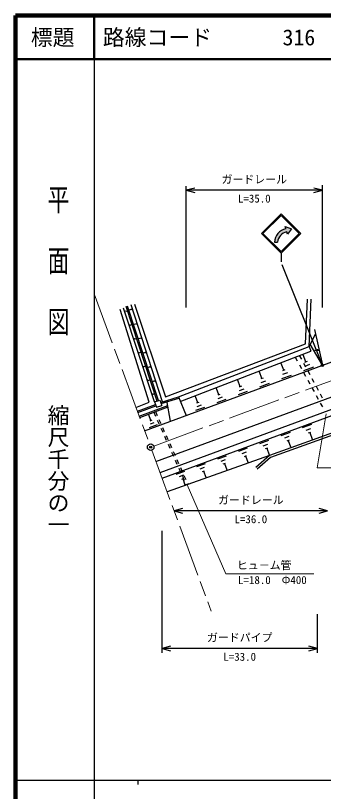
# Model space of a CAD drawing. Units: millimetres, scale not verified. Extents: x 40000 to 680000, y 20000 to 380000.
# Drawn here: x 40000 to 110514, y 202409 to 380000 of the extents above; entities that cross this region are included whole.
import ezdxf
from ezdxf.enums import TextEntityAlignment as Align

# ---------------------------------------------------------------- set-up
doc = ezdxf.new("R2010")
doc.units = ezdxf.units.MM
doc.header["$LTSCALE"] = 1000
doc.header["$PDMODE"] = 32
doc.header["$PDSIZE"] = 500
doc.linetypes.add('CHAIN', pattern=[18.5, 12, -1.5, 3.5, -1.5])
for name, color, linetype, lineweight in [('S-BGD', 7, 'Continuous', 25), ('S-BMK', 2, 'CHAIN', 13), ('S-BMK-SRVR', 3, 'Continuous', 25), ('S-STR-HTXT', 7, 'Continuous', 13), ('S-STR-STRC', 7, 'Continuous', 25), ('S-TTL', 2, 'Continuous', 140), ('S-TTL-BAND', 7, 'Continuous', 25), ('S-TTL-LINE', 7, 'Continuous', 50)]:
    doc.layers.add(name, color=color, linetype=linetype, lineweight=lineweight)
doc.layers.add('S-OTRS', color=6, linetype='Continuous')
doc.layers.add('S-TTL-TXT', color=7, linetype='Continuous')
doc.styles.add('@ＭＳ ゴシック', font='')
doc.styles.add('ＭＳ ゴシック', font='')
doc.styles.get('@ＭＳ ゴシック').set_extended_font_data('@MS Gothic')
doc.styles.get('ＭＳ ゴシック').set_extended_font_data('MS Gothic')

msp = doc.modelspace()

# ---------------------------------------------------------------- hatches: boundary and pattern name
at = {"layer": 'S-STR-STRC'}
msp.add_hatch(color=256, dxfattribs=at).paths.add_polyline_path([(101871, 331188), (101705, 331708), (103175, 331143), (102263, 329959), (102098, 330478), (102053, 330469), (102009, 330459), (101966, 330449), (101922, 330437), (101878, 330425), (101835, 330412), (101792, 330398), (101749, 330384), (101707, 330369), (101665, 330353), (101623, 330336), (101581, 330319), (101540, 330301), (101499, 330282), (101458, 330262), (101418, 330242), (101378, 330221), (101338, 330199), (101299, 330177), (101260, 330154), (101222, 330130), (101184, 330106), (101146, 330081), (101109, 330055), (101072, 330029), (101036, 330002), (101001, 329974), (100965, 329946), (100931, 329917), (100896, 329888), (100863, 329858), (100829, 329827), (100797, 329796), (100765, 329765), (100733, 329732), (100702, 329699), (100672, 329666), (100642, 329632), (100613, 329598), (100584, 329563), (100556, 329528), (100529, 329492), (100502, 329455), (100476, 329419), (100451, 329381), (100426, 329344), (100402, 329305), (100378, 329267), (100355, 329228), (100333, 329189), (100312, 329149), (100291, 329109), (100271, 329068), (100252, 329028), (100233, 328986), (100215, 328945), (100198, 328903), (100182, 328861), (100166, 328819), (100151, 328776), (100137, 328733), (100124, 328690), (100111, 328647), (100099, 328604), (100088, 328560), (100077, 328516), (100068, 328472), (100059, 328428), (100051, 328383), (100043, 328339), (100037, 328294), (100031, 328249), (100026, 328204), (100022, 328160), (100022, 328155), (99278, 328157), (99281, 328195), (99286, 328253), (99292, 328311), (99299, 328368), (99307, 328426), (99316, 328483), (99326, 328541), (99337, 328598), (99349, 328654), (99361, 328711), (99375, 328767), (99390, 328824), (99406, 328879), (99423, 328935), (99441, 328990), (99460, 329045), (99479, 329100), (99500, 329154), (99522, 329208), (99544, 329261), (99568, 329315), (99592, 329367), (99618, 329419), (99644, 329471), (99671, 329523), (99699, 329573), (99728, 329624), (99758, 329674), (99788, 329723), (99820, 329772), (99852, 329820), (99885, 329868), (99919, 329915), (99954, 329961), (99990, 330007), (100026, 330052), (100064, 330097), (100102, 330141), (100140, 330184), (100180, 330226), (100220, 330268), (100261, 330309), (100303, 330350), (100345, 330389), (100388, 330428), (100432, 330467), (100476, 330504), (100521, 330541), (100567, 330577), (100613, 330612), (100660, 330646), (100708, 330679), (100756, 330712), (100804, 330744), (100854, 330774), (100903, 330804), (100954, 330834), (101004, 330862), (101055, 330889), (101107, 330916), (101159, 330941), (101212, 330966), (101265, 330990), (101318, 331012), (101372, 331034), (101426, 331055), (101481, 331075), (101536, 331094), (101591, 331112), (101646, 331129), (101702, 331146), (101758, 331161), (101814, 331175)])

# ---------------------------------------------------------------- linework, layer by layer
at = {"layer": 'S-BGD'}
for p, q in [((107199, 304262), (107724, 315057)), ((71813, 291548), (64734, 313031)), ((72420, 291772), (65349, 313405)), ((72702, 291876), (65634, 313498)), ((66363, 312689), (66045, 312587)), ((66345, 312745), (66381, 312634)), ((73627, 291583), (66473, 313761)), ((66486, 312851), (66557, 312629)), ((66609, 313014), (66752, 312569)), ((65141, 312116), (65032, 312447)), ((65232, 312237), (65177, 312403)), ((65337, 312318), (65309, 312401)), ((65323, 312359), (65560, 312437)), ((66186, 308943), (66079, 309269)), ((66276, 309063), (66222, 309226)), ((66379, 309142), (66352, 309223)), ((66366, 309183), (66599, 309259)), ((67434, 309392), (67123, 309291)), ((67416, 309446), (67451, 309337)), ((67554, 309551), (67624, 309333)), ((67674, 309710), (67815, 309274)), ((69562, 284952), (136308, 309558)), ((108420, 308132), (110259, 299954)), ((67230, 305775), (67124, 306096)), ((67318, 305893), (67265, 306054)), ((67420, 305971), (67393, 306051)), ((67407, 306011), (67636, 306087)), ((68502, 306103), (68197, 306005)), ((68484, 306156), (68519, 306050)), ((68619, 306259), (68688, 306046)), ((68737, 306415), (68875, 305988)), ((107199, 304262), (108661, 307057)), ((72157, 277914), (142527, 303857)), ((77287, 292697), (107199, 304262)), ((107199, 304262), (107605, 303212)), ((110259, 299954), (107485, 304808)), ((68272, 302613), (68168, 302928)), ((68359, 302729), (68307, 302887)), ((68459, 302805), (68433, 302884)), ((68446, 302845), (68671, 302919)), ((69567, 302823), (69268, 302727)), ((69550, 302876), (69583, 302771)), ((69682, 302976), (69749, 302767)), ((69798, 303129), (69932, 302711)), ((77693, 291647), (107605, 303212)), ((104981, 302197), (105459, 301319)), ((106476, 300715), (105881, 302331)), ((108866, 303372), (108564, 303304)), ((108854, 303425), (108878, 303319)), ((108993, 303512), (109040, 303300)), ((109120, 303651), (109215, 303229)), ((73091, 275381), (143461, 301323)), ((101414, 298804), (100833, 300380)), ((104040, 301834), (104518, 300956)), ((105938, 300441), (106416, 299563)), ((106759, 300819), (106194, 300611)), ((69312, 299455), (69210, 299766)), ((69398, 299570), (69347, 299725)), ((69496, 299645), (69470, 299723)), ((69483, 299684), (69705, 299757)), ((70629, 299553), (70337, 299458)), ((70612, 299604), (70645, 299502)), ((70742, 299702), (70808, 299498)), ((70855, 299851), (70987, 299442)), ((73549, 274138), (140487, 298815)), ((96407, 296913), (95841, 298449)), ((101690, 298905), (101138, 298702)), ((104997, 300078), (105475, 299199)), ((108203, 299516), (105941, 298682)), ((107340, 300116), (106209, 299699)), ((106894, 298685), (107373, 297807)), ((70351, 296304), (70250, 296609)), ((70519, 296528), (70737, 296600)), ((71909, 296583), (72038, 296183)), ((96676, 297012), (96139, 296814)), ((103098, 297634), (100892, 296821)), ((102256, 298219), (101153, 297812)), ((105954, 298321), (106432, 297443)), ((107851, 296929), (108330, 296051)), ((70435, 296416), (70385, 296568)), ((70531, 296490), (70506, 296566)), ((71688, 296291), (71402, 296198)), ((71672, 296341), (71704, 296241)), ((71799, 296437), (71863, 296237)), ((91456, 295043), (90904, 296541)), ((91718, 295140), (91194, 294947)), ((98049, 295773), (95898, 294980)), ((97228, 296343), (96153, 295947)), ((106911, 296565), (107389, 295687)), ((107868, 294809), (108346, 293931)), ((108808, 295173), (109287, 294294)), ((71388, 293157), (71289, 293457)), ((71470, 293267), (71421, 293417)), ((71565, 293340), (71540, 293415)), ((71553, 293378), (71767, 293448)), ((86559, 293194), (86021, 294653)), ((86814, 293288), (86304, 293100)), ((93056, 293932), (90960, 293160)), ((92256, 294488), (91208, 294101)), ((136407, 293131), (98160, 279294)), ((108824, 293053), (109303, 292175)), ((109765, 293416), (110244, 292538)), ((71813, 291548), (73032, 291998)), ((71813, 291548), (72262, 290329)), ((73032, 291998), (73482, 290778)), ((73230, 291463), (77287, 292697)), ((73334, 291181), (77405, 292420)), ((75463, 287127), (74681, 291904)), ((77287, 292697), (79092, 288465)), ((81716, 291365), (81192, 292786)), ((81965, 291457), (81468, 291274)), ((88118, 292112), (86076, 291359)), ((87339, 292653), (86317, 292277)), ((136558, 292654), (98419, 278856)), ((109781, 291296), (110260, 290418)), ((67901, 289458), (72023, 290980)), ((68005, 289176), (72127, 290699)), ((68336, 288270), (74870, 290751)), ((68442, 287990), (74919, 290449)), ((72262, 290329), (73482, 290778)), ((83234, 290311), (81245, 289578)), ((82475, 290838), (81481, 290472)), ((71008, 287279), (70529, 288578)), ((71648, 289207), (72057, 288294)), ((72023, 289349), (72432, 288437)), ((72396, 286316), (70578, 285646)), ((71235, 287363), (70781, 287196)), ((71702, 286798), (70793, 286463)), ((72466, 287382), (72876, 286469)), ((72841, 287524), (73250, 286612)), ((105736, 285684), (107863, 286469)), ((73285, 285557), (73694, 284645)), ((73660, 285699), (74069, 284787)), ((100825, 283874), (102932, 284651)), ((106548, 285121), (107611, 285513)), ((107094, 284459), (107625, 284655)), ((107360, 284557), (107920, 283038)), ((74103, 283732), (74513, 282820)), ((74478, 283874), (74887, 282962)), ((95936, 282072), (98021, 282840)), ((101629, 283316), (102682, 283704)), ((102170, 282661), (102696, 282855)), ((102433, 282758), (102988, 281254)), ((74922, 281907), (75331, 280995)), ((75297, 282050), (75706, 281137)), ((91096, 280287), (93141, 281041)), ((96732, 281519), (97774, 281903)), ((97267, 280870), (97788, 281063)), ((97527, 280967), (98077, 279477)), ((98160, 279294), (74718, 270966)), ((75740, 280082), (76150, 279170)), ((76115, 280225), (76524, 279312)), ((86296, 278518), (88301, 279257)), ((91877, 279746), (92899, 280123)), ((92401, 279109), (92913, 279298)), ((92657, 279204), (93196, 277743)), ((98160, 279294), (95022, 276527)), ((98419, 278856), (95352, 276152)), ((76559, 278258), (76968, 277345)), ((76934, 278400), (77343, 277487)), ((81536, 276763), (83501, 277488)), ((87061, 277987), (88064, 278356)), ((87576, 277363), (88077, 277548)), ((87827, 277455), (88355, 276023)), ((76814, 275022), (78741, 275733)), ((77378, 276433), (77787, 275520)), ((77752, 276575), (78161, 275663)), ((82286, 276242), (83269, 276604)), ((82790, 275631), (83282, 275812)), ((83036, 275721), (83554, 274318)), ((77550, 274512), (78513, 274867)), ((78044, 273913), (78525, 274090)), ((78196, 274608), (78605, 273696)), ((78285, 274002), (78792, 272626)), ((78571, 274750), (78980, 273838)), ((79015, 272783), (79127, 272533)), ((79389, 272925), (79505, 272667))]:
    msp.add_line(p, q, dxfattribs=at)
for points in [[(67225, 313909), (74320, 292732), (106390, 304882), (106887, 315098)], [(67587, 290311), (70596, 291478), (63950, 312746)]]:
    msp.add_lwpolyline(points, dxfattribs=at)
at = {"layer": 'S-BMK'}
for p, q in [((58000, 316315), (70687, 281902)), ((71650, 281458), (164069, 315529)), ((71205, 280495), (84782, 243668))]:
    msp.add_line(p, q, dxfattribs=at)
at = {"layer": 'S-BMK-SRVR'}
msp.add_circle((70946, 281198), 750, dxfattribs=at)
msp.add_point((70946, 281198), dxfattribs=at)
msp.add_point((70946, 281198), dxfattribs=at)
at = {"layer": 'S-OTRS'}
msp.add_point((70946, 281198), dxfattribs=at)
at = {"layer": 'S-STR-HTXT'}
for p, q in [((109067, 276500), (111109, 288859)), ((109067, 276500), (129252, 276500)), ((88130, 252217), (79339, 272608)), ((88130, 252217), (108316, 252217))]:
    msp.add_line(p, q, dxfattribs=at)
at = {"layer": 'S-STR-STRC'}
for p, q in [((110259, 313211), (110259, 341180)), ((79092, 313211), (79092, 340917)), ((81024, 340518), (79092, 340000)), ((110259, 340000), (79092, 340000)), ((79092, 340000), (81024, 339482)), ((110259, 340000), (108327, 340518)), ((108327, 339482), (110259, 340000)), ((96298, 330109), (100798, 334609)), ((96652, 330110), (100798, 334256)), ((105298, 330109), (100798, 334609)), ((104945, 330109), (100800, 334254)), ((101705, 331708), (103175, 331143)), ((101871, 331188), (101705, 331708)), ((102263, 329959), (102098, 330478)), ((103175, 331143), (102263, 329959)), ((96298, 330109), (100798, 325609)), ((96652, 330110), (100798, 325963)), ((100798, 325609), (105298, 330109)), ((100798, 325963), (104945, 330109)), ((99278, 328157), (100022, 328155)), ((100798, 325609), (100798, 323609)), ((110259, 299954), (101070, 322936)), ((78253, 267137), (76321, 266619)), ((111447, 266619), (76321, 266619)), ((76321, 266619), (78253, 266101)), ((111447, 266619), (109515, 267137)), ((109515, 266101), (111447, 266619)), ((73549, 234135), (73549, 262042)), ((109109, 234135), (109109, 243010)), ((75481, 235652), (73549, 235135)), ((109109, 235135), (73549, 235135)), ((73549, 235135), (75481, 234617)), ((109109, 235135), (107177, 235652)), ((107177, 234617), (109109, 235135))]:
    msp.add_line(p, q, dxfattribs=at)
for radius in [150, 120, 90, 60, 30, 20]:
    msp.add_circle((110259, 299954), radius, dxfattribs=at)
for radius, start, end in [(3327, 102.62812, 176.29677), (2586, 101.16557, 175.26003)]:
    msp.add_arc((102598, 327942), radius, start, end, dxfattribs=at)
msp.add_point((110259, 299954), dxfattribs=at)
at = {"layer": 'S-TTL'}
for p, q in [((40000, 380000), (40000, 20000)), ((680000, 380000), (40000, 380000))]:
    msp.add_line(p, q, dxfattribs=at)
at = {"layer": 'S-TTL-BAND'}
for p, q in [((58000, 370000), (58000, 20000)), ((40000, 205000), (579000, 205000)), ((68000, 205000), (68000, 204000))]:
    msp.add_line(p, q, dxfattribs=at)
at = {"layer": 'S-TTL-LINE'}
for p, q in [((58000, 380000), (58000, 370000)), ((40000, 370000), (680000, 370000))]:
    msp.add_line(p, q, dxfattribs=at)

# ---------------------------------------------------------------- texts
at = {"layer": 'S-STR-HTXT', "style": 'ＭＳ ゴシック'}
msp.add_text('ヒュ－ム管', height=1833, dxfattribs=at).set_placement((90691, 252717), align=Align.BOTTOM_LEFT)
msp.add_text('L=18.0\u3000Φ400', height=1833, dxfattribs=at).set_placement((98816, 251717), align=Align.TOP_CENTER)
at = {"layer": 'S-STR-STRC', "style": 'ＭＳ ゴシック'}
for s, p in [('ガードレール', (94675, 341027)), ('ガードレール', (93884, 267645)), ('ガードパイプ', (91329, 236161))]:
    msp.add_text(s, height=1833, dxfattribs=at).set_placement(p, align=Align.BOTTOM_CENTER)
at = {"layer": 'S-STR-STRC', "style": '@ＭＳ ゴシック'}
for s, p in [('L=35.0', (94675, 339027)), ('L=36.0', (93884, 265645)), ('L=33.0', (91329, 234161))]:
    msp.add_text(s, height=1833, dxfattribs=at).set_placement(p, align=Align.TOP_CENTER)
at = {"layer": 'S-TTL-BAND', "style": '@ＭＳ ゴシック', "width": 1.4}
msp.add_text('平  面  図', height=3666, rotation=270, dxfattribs=at).set_placement((49777, 306475), align=Align.MIDDLE_RIGHT)
at = {"layer": 'S-TTL-BAND', "style": '@ＭＳ ゴシック'}
msp.add_text('縮尺千分の一', height=3666, rotation=270, dxfattribs=at).set_placement((49777, 261030), align=Align.MIDDLE_RIGHT)
at = {"layer": 'S-TTL-TXT', "style": 'ＭＳ ゴシック'}
msp.add_text('標題', height=3666, dxfattribs=at).set_placement((48500, 375000), align=Align.MIDDLE_CENTER)
for s, p in [('路線コード', (60000, 375000)), ('316', (101142, 375000))]:
    msp.add_text(s, height=3666, dxfattribs=at).set_placement(p, align=Align.MIDDLE_LEFT)

doc.saveas('drawing.dxf')
